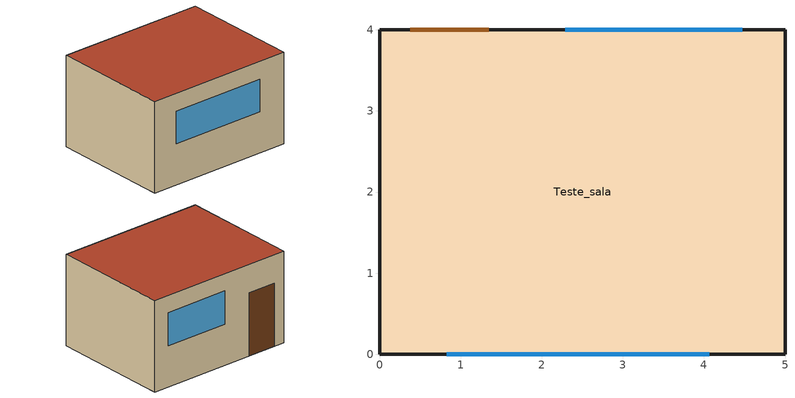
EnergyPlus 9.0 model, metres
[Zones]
Teste_sala
 floor ground (Exterior Floor): 5,4 5,0 0,0 0,4 z0
 wall outside (Exterior Wall): 0,4 0,0 5,0 5,4 0,4 z0:3
 window (Exterior Window): 0.83,0 4.07,0 z1.35:2.41; 4.47,4 2.29,4 z1.35:2.44
 door (Exterior Door): 1.35,4 0.38,4 z0:2.07
 roof outside (Exterior Roof): 0,4 0,0 5,0 5,4 z3
[Building]
Untitled: North Axis {deg}=0; Terrain=City; Loads Convergence Tolerance Value=0.04; Temperature Convergence Tolerance Value {deltaC}=0.4; Solar Distribution=FullInteriorAndExterior; Maximum Number of Warmup Days=25
[Site:Location]
CHICAGO_IL_USA TMY2-94846: Latitude {deg}=41.78; Longitude {deg}=-87.75; Time Zone {hr}=-6; Elevation {m}=190
[SizingPeriod:DesignDay] Dry-Bulb Temperature Range Modifier Type=DefaultMultipliers; Humidity Condition Type=DewPoint; Rain Indicator=No; Snow Indicator=No; Daylight Saving Time Indicator=No; Solar Model Indicator=Schedule
Name | Month | Day of Month | Day Type | Maximum Dry-Bulb Temperature {C} | Daily Dry-Bulb Temperature Range {deltaC} | Wetbulb or DewPoint at Maximum Dry-Bulb {C} | Barometric Pressure {Pa} | Wind Speed {m/s} | Wind Direction {deg} | Beam Solar Day Schedule | Diffuse Solar Day Schedule | Sky Clearness
Pelotas_004 | 6 | 19 | WinterDesignDay | 12.74 | 7.96 | 7.92 | 102993 | 6.06 | 0 | Inverno_Rad_Direta | Inverno_Rad_Difusa | 0
Pelotas_996 | 1 | 23 | SummerDesignDay | 36.1 | 10.35 | 27.52 | 100689 | 3.11 | 90 | Verao_Rad_Direta | Verao_Rad_Difusa | 1
[Material]
Name | Roughness | Thickness {m} | Conductivity {W/m-K} | Density {kg/m3} | Specific Heat {J/kg-K} | Thermal Absorptance | Solar Absorptance | Visible Absorptance
ARGAMASSA | MediumRough | 0.025 | 1.15 | 2000 | 1000 | 0.9 | 0.5 | 0.5
BLOCO_CERAMICO | MediumRough | 0.01 | 0.7 | 1300 | 920 | 0.9 | 0.74 | 0.74
FORRO_MADEIRA | MediumSmooth | 0.01 | 0.15 | 608 | 1630
TELHA_CER?MICA | MediumSmooth | 0.01 | 1 | 1800 | 920 | 0.9 | 0.5 | 0.5
LAJE_CONCRETO | Rough | 0.12 | 1.75 | 2400 | 1000 | 0.9 | 0.7 | 0.7
PISO_CERAMICA | MediumSmooth | 0.01 | 1 | 2000 | 1000 | 0.9 | 0.7 | 0.7
ARGAMASSA_CERAMICA | Rough | 0.05 | 1.15 | 2000 | 1000 | 0.9
PORTA_MADEIRA | MediumRough | 0.04 | 0.23 | 750 | 1340 | 0.9 | 0.25 | 0.25
[Material:AirGap]
Name | Thermal Resistance {m2-K/W}
CAMARA_AR_PAREDE | 0.16
CAMARA_AR_COBERTURA | 0.18
[WindowMaterial:Glazing]
Clear 3mm: Optical Data Type=SpectralAverage; Thickness {m}=0.003; Solar Transmittance at Normal Incidence=0.837; Front Side Solar Reflectance at Normal Incidence=0.075; Back Side Solar Reflectance at Normal Incidence=0.075; Visible Transmittance at Normal Incidence=0.898; Front Side Visible Reflectance at Normal Incidence=0.081; Back Side Visible Reflectance at Normal Incidence=0.081; Infrared Transmittance at Normal Incidence=0; Front Side Infrared Hemispherical Emissivity=0.84; Back Side Infrared Hemispherical Emissivity=0.84; Conductivity {W/m-K}=1
[Construction]
Exterior Floor: LAJE_CONCRETO, ARGAMASSA_CERAMICA, PISO_CERAMICA
Exterior Wall: ARGAMASSA, BLOCO_CERAMICO, CAMARA_AR_PAREDE, BLOCO_CERAMICO, CAMARA_AR_PAREDE, BLOCO_CERAMICO, ARGAMASSA
Exterior Roof: TELHA_CER?MICA, CAMARA_AR_COBERTURA, FORRO_MADEIRA
Exterior Window: Clear 3mm
Exterior Door: PORTA_MADEIRA
[Zone]
Teste_sala: Multiplier=1
[People]
Teste_sala: Zone or ZoneList=Teste_sala; Number of People Schedule=OCUPA_SALA; Number of People Calculation Method=People; Number of People=4; Fraction Radiant=0.3; Sensible Heat Fraction=autocalculate; Activity Level Schedule=METABOLISMO; Carbon Dioxide Generation Rate {m3/s-W}=3.82e-08; Enable ASHRAE 55 Comfort Warnings=No; Mean Radiant Temperature Calculation Type=ZoneAveraged; Work Efficiency Schedule=WORK; Clothing Insulation Calculation Method=DynamicClothingModelASHRAE55; Air Velocity Schedule=VELOCIDADE; Thermal Comfort Model 1 Type=AdaptiveASH55; Thermal Comfort Model 2 Type=Fanger
[Lights]
ilumina_sala: Zone or ZoneList=Teste_sala; Schedule=OCUPA_SALA; Design Level Calculation Method=Watts/Area; Watts per Zone Floor Area {W/m2}=5; Return Air Fraction=0; Fraction Radiant=0.42; Fraction Visible=0.18; Fraction Replaceable=0; Return Air Fraction Calculated from Plenum Temperature=No
[ElectricEquipment]
EQUIP_SALA: Zone or ZoneList=Teste_sala; Schedule=EQUIP_SALA; Design Level Calculation Method=EquipmentLevel; Design Level {W}=120
[EnergyManagementSystem:Sensor]
Name | Output:Variable or Output:Meter Index Key | Output:Variable or Output:Meter
TEMP_SALA | Teste_sala | Zone Operative Temperature
OCUPA_SALA | Teste_sala | People Occupant Count
TEMP_EXT | Environment | Site Outdoor Air Drybulb Temperature
TAR_SALA | Teste_sala | Zone Mean Air Temperature
SENSOR_HVAC_SALA | HVAC_SALA | Schedule Value
SENSOR_PMV | Teste_sala | Zone Thermal Comfort Fanger Model PMV
SENSOR_VELOCIDADE | VELOCIDADE | Schedule Value
[EnergyManagementSystem:Actuator] Actuated Component Type=Schedule:Constant; Actuated Component Control Type=Schedule Value
Name | Actuated Component Unique
CONTROLE_HVAC | HVAC_SALA
CONTROLE_VN_SALA | VN_SALA
CONTROLE_VELOCIDADE | VELOCIDADE
[EnergyManagementSystem:ProgramCallingManager]
Meu Controle HVAC: BeginTimestepBeforePredictor; CompSalaAtivo
[EnergyManagementSystem:Program]
CompSalaAtivo: IF ((SENSOR_PMV >=1) && (SENSOR_VELOCIDADE == 0.0)); Set CONTROLE_VELOCIDADE = 0.2; ELSEIF ((SENSOR_PMV >=1) && (SENSOR_VELOCIDADE == 0.2)); Set CONTROLE_VELOCIDADE = 0.8; ELSEIF ((SENSOR_PMV >=1) && (SENSOR_VELOCIDADE == 0.8)); Set CONTROLE_VELOCIDADE = 1.2; ELSEIF ((SENSOR_PMV <=0) && (SENSOR_VELOCIDADE == 0.2)); Set CONTROLE_VELOCIDADE = 0; ENDIF
[Schedule:Day:Hourly]
Verao_Rad_Direta: 0, 0, 0, 0, 0, 13.41, 164.08, 348.42, 566.83, 707.25, 731.08, 757.25, 769.75, 659.25, 613.08, 387, 260.83, 81.58, 24.67, 2.08, 0, 0, 0, 0
Verao_Rad_Difusa: 0, 0, 0, 0, 0, 11.08, 99.05, 130.16, 136.17, 158.58, 200.25, 216, 209.16, 225.25, 184.41, 202, 152.25, 115.16, 34.08, 2.58, 0, 0, 0, 0
Inverno_Rad_Direta: 0, 0, 0, 0, 0, 0, 0, 0, 0.16, 3.25, 11.83, 10.17, 30.75, 6.75, 5.5, 0.58, 0, 0, 0, 0, 0, 0, 0, 0
Inverno_Rad_Difusa: 0, 0, 0, 0, 0, 0, 0, 7, 18.25, 95.66, 184.75, 173.58, 220.58, 146.83, 126.41, 26.83, 11.83, 1.17, 0, 0, 0, 0, 0, 0
[Schedule:Compact]
METABOLISMO: Through: 12/31, For: AllDays, Until: 24:00, 108
OCUPA_SALA; EQUIP_SALA: Through: 12/31, For: Alldays, Until: 14:00, 0, Until: 22:00, 1, Until: 24:00, 0
WORK: Through: 12/31, For: AllDays, Until: 24:00, 0
[Schedule:Constant]
Name | Hourly Value
HVAC_SALA; VN_SALA | 1
VELOCIDADE | 0
[AirflowNetwork:SimulationControl]
VN: AirflowNetwork Control=MultizoneWithoutDistribution; Wind Pressure Coefficient Type=SurfaceAverageCalculation; Height Selection for Local Wind Pressure Calculation=OpeningHeight; Building Type=LowRise; Maximum Number of Iterations=500; Initialization Type=ZeroNodePressures; Relative Airflow Convergence Tolerance=0.0001; Absolute Airflow Convergence Tolerance {kg/s}=0.000001; Convergence Acceleration Limit=-.5; Azimuth Angle of Long Axis of Building {deg}=90; Ratio of Building Width Along Short Axis to Width Along Long Axis=0.8; Height Dependence of External Node Temperature=No; Solver=SkylineLU
[AirflowNetwork:MultiZone:Zone]
Teste_sala: Ventilation Control Mode=Temperature; Ventilation Control Zone Temperature Setpoint Schedule=VN_SALA; Minimum Venting Open Factor=1; Indoor and Outdoor Temperature Difference Lower Limit For Maximum Venting Open Factor {deltaC}=0; Indoor and Outdoor Temperature Difference Upper Limit for Minimum Venting Open Factor {deltaC}=5; Indoor and Outdoor Enthalpy Difference Upper Limit for Minimum Venting Open Factor {deltaJ/kg}=300000; Venting Availability Schedule=Always On; Single Sided Wind Pressure Coefficient Algorithm=Standard; Facade Width {m}=5
[AirflowNetwork:MultiZone:Surface] Window/Door Opening Factor, or Crack Factor=0.5; Ventilation Control Mode=ZoneLevel; Indoor and Outdoor Temperature Difference Upper Limit for Minimum Venting Open Factor {deltaC}=100; Indoor and Outdoor Enthalpy Difference Upper Limit for Minimum Venting Open Factor {deltaJ/kg}=300000; Equivalent Rectangle Method=PolygonHeight; Equivalent Rectangle Aspect Ratio=1
Name | Leakage Component
B5D2A6; C4B4D5 | INFILTR_JANELA
41DF0C | INFILTR_PORTA
[AirflowNetwork:MultiZone:Component:SimpleOpening] Minimum Density Difference for Two-Way Flow {kg/m3}=0.0001; Discharge Coefficient=0.6
Name | Air Mass Flow Coefficient When Opening is Closed {kg/s-m} | Air Mass Flow Exponent When Opening is Closed
INFILTR_PORTA | 1.58 | 0.59
INFILTR_JANELA | 0.00004
